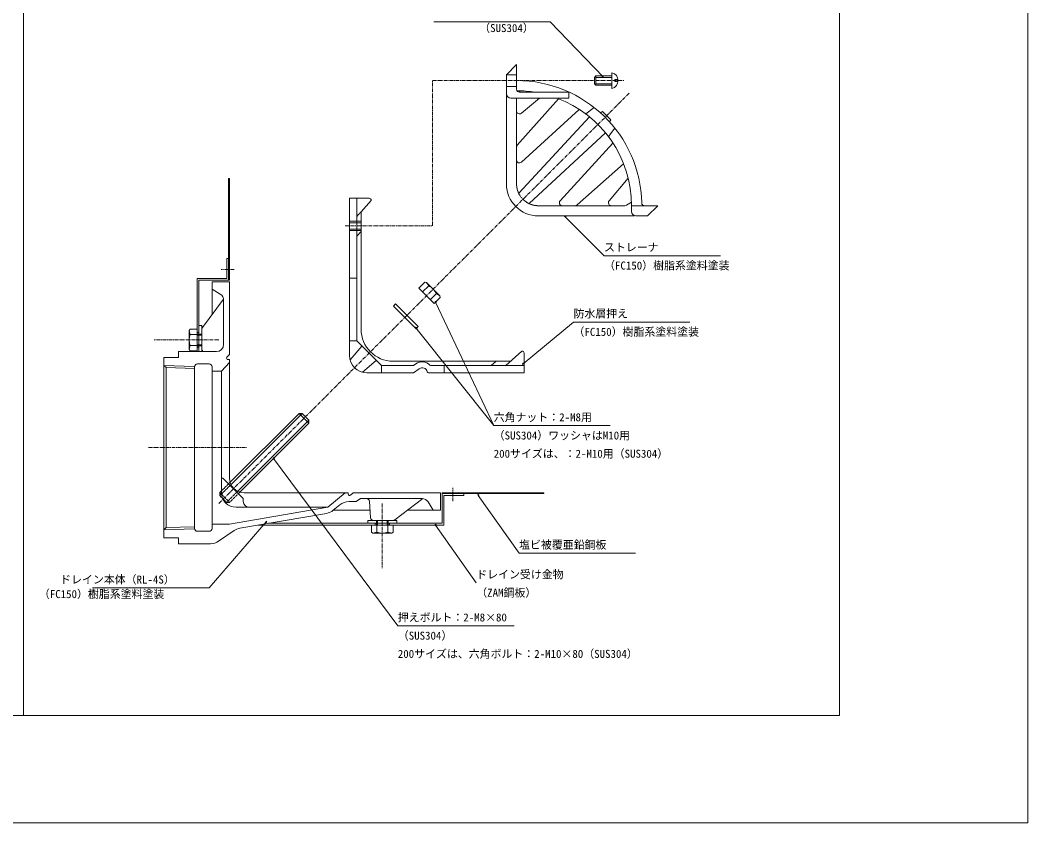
# Model space of a CAD drawing. Units: millimetres, scale not verified. Extents: x -690 to 690, y -478 to 477.
# Drawn here: x -3 to 690, y -478 to 74 of the extents above; entities that cross this region are included whole.
import ezdxf
from ezdxf.enums import TextEntityAlignment as Align

# ---------------------------------------------------------------- set-up
doc = ezdxf.new("R2010")
doc.units = ezdxf.units.MM
doc.header["$LTSCALE"] = 2
for name, pattern in [('USER1', [2, 1.25, -0.25, 0.25, -0.25]), ('USER2', [0.375, 0.25, -0.125]), ('USER3', [0.1875, 0.125, -0.0625])]:
    doc.linetypes.add(name, pattern=pattern)
for name, color, linetype, lineweight in [('0-0_0', 7, 'Continuous', 15), ('0-1_L-2', 7, 'Continuous', 18), ('0-2_L-1', 7, 'Continuous', 18), ('0-3_L-5', 2, 'USER1', 18), ('0-4_L-3', 7, 'Continuous', 18), ('0-6_WAKU', 7, 'Continuous', 18), ('0-7_MOJI', 7, 'Continuous', 18)]:
    doc.layers.add(name, color=color, linetype=linetype, lineweight=lineweight)
doc.styles.add('ＭＳ ゴシック', font='')
doc.styles.get('ＭＳ ゴシック').set_extended_font_data('MS Gothic')

msp = doc.modelspace()

# ---------------------------------------------------------------- linework, layer by layer
at = {"layer": '0-0_0', "lineweight": 18}
msp.add_line((-0.357, 343.699), (-0.357, -403.801), dxfattribs=at)
at = {"layer": '0-0_0'}
for p, q in [((398.189, 34.695), (397.409, 35.506)), ((371.361, -60.677), (372.156, -61.473)), ((282.442, -119.301), (282.922, -120.319)), ((268.89, -137.054), (269.591, -137.934)), ((342.548, -162.516), (343.412, -161.795)), ((171.186, -226.648), (171.856, -227.552)), ((311.713, -252.042), (312.363, -252.961)), ((166.662, -270.278), (165.928, -271.131)), ((282.317, -272.442), (282.966, -273.361))]:
    msp.add_line(p, q, dxfattribs=at)
at = {"layer": '0-0_0', "lineweight": 18}
msp.add_lwpolyline([(-560.982, -403.801), (560.268, -403.801), (560.268, 343.699), (-560.982, 343.699)], close=True, dxfattribs=at)
at = {"layer": '0-0_0'}
for centre, start, end in [((397.799, 35.1), 133.88954, 313.88954), ((371.758, -61.075), 314.98381, 134.98381), ((282.682, -119.81), 295.2596, 115.2596), ((269.24, -137.494), 308.53556, 128.53556), ((342.98, -162.155), 39.80469, 219.80469), ((171.521, -227.1), 306.55304, 126.55304), ((312.038, -252.501), 305.25644, 125.25644), ((166.295, -270.704), 229.26249, 49.26249), ((282.642, -272.901), 305.25644, 125.25644)]:
    msp.add_arc(centre, 0.562, start, end, dxfattribs=at)
at = {"layer": '0-1_L-2'}
for p, q in [((278.037, -108.54), (273.849, -112.728)), ((278.037, -108.54), (276.503, -106.19)), ((283.345, -113.848), (279.157, -118.036)), ((285.695, -115.382), (283.345, -113.848)), ((118.984, -140.701), (120.184, -140.701)), ((118.984, -150.701), (120.184, -150.701)), ((118.984, -150.701), (120.184, -150.701)), ((241.184, -271.701), (241.184, -272.901)), ((251.184, -271.701), (251.184, -272.901))]:
    msp.add_line(p, q, dxfattribs=at)
for points in [[(120.184, -153.701), (120.184, -104.701), (140.584, -104.701), (140.584, -89.701), (139.384, -89.701), (139.384, -103.501), (118.984, -103.501), (118.984, -153.701)], [(160.892, -272.901), (288.384, -272.901), (288.384, -252.501), (302.184, -252.501), (302.184, -251.301), (287.184, -251.301), (287.184, -271.701), (167.935, -271.701)]]:
    msp.add_lwpolyline(points, dxfattribs=at)
msp.add_lwpolyline([(276.503, -106.19), (275.388, -105.891), (271.2, -110.079), (281.806, -120.685), (285.994, -116.497), (285.695, -115.382)], close=True, dxfattribs=at)
msp.add_arc((272.271, -119.614), 12.485, 27.50768, 62.49232, dxfattribs=at)
at = {"layer": '0-2_L-1'}
for p, q in [((267.58, -168.305), (271.538, -165.463)), ((267.685, -163.305), (269.205, -162.214))]:
    msp.add_line(p, q, dxfattribs=at)
for points in [[(140.584, -104.701), (141.184, -104.701), (141.184, -34.701), (140.584, -34.701)], [(287.184, -251.301), (357.184, -251.301), (357.184, -250.701), (287.184, -250.701)]]:
    msp.add_lwpolyline(points, close=True, dxfattribs=at)
for centre, radius, start, end in [((273.58, -168.305), 7.5, 44.90087, 125.68533), ((273.58, -168.305), 3.5, 12.83959, 125.68533), ((279.6, -162.305), 1, 224.90087, 270), ((277.967, -167.305), 1, 192.83959, 270)]:
    msp.add_arc(centre, radius, start, end, dxfattribs=at)
at = {"layer": '0-3_L-5'}
for p, q in [((280.555, 32.525), (412.175, 32.525)), ((280.555, -67.305), (280.555, 32.525)), ((415.667, 23.782), (133.822, -258.063)), ((220.58, -67.305), (280.555, -67.305)), ((144.484, -97.201), (135.484, -97.201)), ((133.84, -145.701), (89.44, -145.701)), ((85.461, -219.701), (152.86, -219.701)), ((294.684, -256.401), (294.684, -247.401)), ((246.184, -258.045), (246.184, -302.445))]:
    msp.add_line(p, q, dxfattribs=at)
at = {"layer": '0-4_L-3'}
for p, q in [((331.41, 36.525), (338.41, 36.525)), ((331.41, 36.525), (331.41, -38.475)), ((392.876, 35.7), (392.876, 29.35)), ((403.921, 37.925), (403.921, 27.125)), ((338.41, 28.525), (331.41, 28.525)), ((340.263, 24.531), (340.844, 25.488)), ((338.41, 11.608), (338.41, 20.525)), ((338.915, -11.894), (367.301, 20.053)), ((354.225, 20.525), (341.691, 10.073)), ((385.949, 9.621), (391.738, 13.995)), ((388.532, 7.589), (339.847, -44.881)), ((381.518, 12.727), (341.758, -23.55)), ((347.004, -52.038), (399.475, -3.353)), ((405.88, -0.147), (401.506, -5.936)), ((338.41, -22.073), (338.41, -13.223)), ((404.612, -10.367), (368.335, -50.127)), ((379.991, -52.97), (411.938, -24.584)), ((415.086, -34.452), (401.958, -50.194)), ((223.58, -48.305), (223.58, -156.305)), ((237.08, -48.305), (223.58, -48.305)), ((369.813, -53.475), (378.662, -53.475)), ((403.494, -53.475), (412.804, -53.475)), ((413.842, -53.184), (417.373, -51.041)), ((417.41, -53.475), (417.41, -57.475)), ((417.41, -53.475), (426.388, -53.475)), ((353.41, -60.475), (419.41, -60.475)), ((231.58, -64.13), (223.58, -64.13)), ((223.58, -65.13), (231.58, -65.13)), ((223.58, -69.48), (231.58, -69.48)), ((231.58, -70.48), (223.58, -70.48)), ((228.58, -74.412), (228.58, -146.335)), ((231.58, -70.48), (231.58, -71.08)), ((231.58, -70.48), (231.58, -133.205)), ((231.58, -74.412), (231.58, -138.305)), ((223.58, -103.305), (228.58, -103.305)), ((129.184, -110.701), (134.834, -114.233)), ((129.184, -110.701), (129.184, -128.368)), ((141.184, -105.701), (141.184, -155.701)), ((228.58, -130.817), (228.58, -114.309)), ((122.584, -137.168), (137.134, -117.768)), ((137.184, -118.473), (137.184, -148.701)), ((122.184, -151.83), (122.184, -138.368)), ((114.061, -141.949), (113.484, -139.201)), ((114.061, -141.949), (118.984, -141.949)), ((118.984, -141.701), (122.184, -141.701)), ((113.484, -152.201), (114.061, -149.454)), ((114.061, -149.454), (118.984, -149.454)), ((122.184, -149.701), (118.984, -149.701)), ((228.58, -146.335), (223.58, -146.335)), ((232.115, -149.87), (223.989, -159.411)), ((96.184, -157.701), (96.184, -163.186)), ((106.184, -153.701), (132.184, -153.701)), ((141.184, -155.701), (139.46, -157.512)), ((140.184, -159.201), (141.184, -159.201)), ((342.08, -153.305), (330.974, -163.305)), ((343.58, -168.305), (343.58, -154.805)), ((96.184, -163.186), (117.216, -163.844)), ((96.184, -163.186), (97.684, -164.734)), ((96.184, -163.186), (96.184, -276.216)), ((97.684, -164.734), (97.684, -274.669)), ((97.684, -164.734), (117.184, -165.343)), ((117.184, -164.201), (117.184, -275.201)), ((119.184, -162.201), (127.184, -162.201)), ((129.184, -164.201), (129.184, -275.201)), ((141.184, -161.201), (141.184, -240.701)), ((242.015, -159.77), (232.474, -167.897)), ((245.55, -163.305), (267.685, -163.305)), ((253.58, -160.305), (334.305, -160.305)), ((253.58, -160.305), (320.58, -160.305)), ((258.68, -160.305), (319.58, -160.305)), ((267.685, -163.305), (261.068, -163.305)), ((279.6, -163.305), (343.58, -163.305)), ((288.58, -163.305), (288.58, -168.305)), ((129.184, -167.201), (135.684, -167.201)), ((135.684, -167.201), (135.684, -250.701)), ((235.58, -168.305), (267.58, -168.305)), ((277.967, -168.305), (343.58, -168.305)), ((191.124, -196.147), (141.627, -245.644)), ((189.003, -196.147), (195.738, -202.882)), ((195.738, -200.761), (146.241, -250.258)), ((136.684, -240.701), (135.684, -240.701)), ((136.684, -240.701), (150.684, -254.701)), ((150.684, -254.701), (150.684, -256.701)), ((220.684, -250.701), (151.184, -250.701)), ((222.684, -251.701), (222.684, -250.701)), ((226.184, -250.701), (224.373, -252.425)), ((286.184, -250.701), (226.184, -250.701)), ((273.413, -254.701), (231.184, -254.701)), ((254.717, -269.301), (274.117, -254.751)), ((141.184, -272.201), (208.684, -260.701)), ((208.684, -260.701), (145.684, -260.701)), ((216.951, -259.019), (212.485, -262.74)), ((237.717, -262.701), (212.532, -262.701)), ((238.059, -267.834), (237.308, -256.568)), ((281.184, -262.701), (263.517, -262.701)), ((281.184, -262.701), (277.653, -257.051)), ((148.35, -275.038), (207.763, -264.916)), ((240.055, -269.701), (253.517, -269.701)), ((242.184, -272.901), (242.184, -269.701)), ((250.184, -269.701), (250.184, -272.901)), ((97.684, -274.669), (96.184, -276.216)), ((96.184, -276.216), (117.216, -275.559)), ((96.184, -276.216), (96.184, -281.701)), ((97.684, -274.669), (117.184, -274.059)), ((129.184, -272.201), (141.184, -272.201)), ((133.741, -283.946), (144.372, -276.651)), ((242.431, -277.824), (242.431, -272.901)), ((249.937, -277.824), (249.937, -272.901)), ((119.184, -277.201), (127.184, -277.201)), ((242.431, -277.824), (239.684, -278.401)), ((252.684, -278.401), (249.937, -277.824)), ((106.184, -285.701), (128.082, -285.701))]:
    msp.add_line(p, q, dxfattribs=at)
at = {"layer": '0-4_L-3', "color": 4}
for p, q in [((392.876, 34.7), (403.921, 34.7)), ((392.876, 30.35), (403.921, 30.35))]:
    msp.add_line(p, q, dxfattribs=at)
at = {"layer": '0-4_L-3', "color": 4, "linetype": 'USER3'}
for p, q in [((338.41, 11.608), (338.41, -13.223)), ((338.41, -22.073), (338.41, -39.594)), ((228.58, -64.13), (228.58, -48.305)), ((369.813, -53.475), (352.291, -53.475)), ((403.494, -53.475), (378.662, -53.475)), ((231.58, -57.58), (228.58, -60.912)), ((228.58, -64.13), (228.58, -70.48)), ((231.58, -64.13), (231.58, -70.48))]:
    msp.add_line(p, q, dxfattribs=at)
at = {"layer": '0-4_L-3', "linetype": 'USER2'}
msp.add_line((228.58, -74.412), (228.58, -70.48), dxfattribs=at)
at = {"layer": '0-4_L-3', "color": 6}
for p, q in [((122.184, -142.401), (118.984, -142.401)), ((122.184, -149.001), (118.984, -149.001)), ((242.884, -269.701), (242.884, -272.901)), ((249.484, -269.701), (249.484, -272.901))]:
    msp.add_line(p, q, dxfattribs=at)
at = {"layer": '0-4_L-3', "linetype": 'USER3'}
for p, q in [((134.556, -252.715), (141.627, -245.644)), ((134.556, -250.594), (141.291, -257.329)), ((139.17, -257.329), (146.241, -250.258))]:
    msp.add_line(p, q, dxfattribs=at)
at = {"layer": '0-4_L-3'}
for points in [[(331.41, 36.525), (338.41, 43.525), (338.41, 26.525)], [(403.921, 35.7), (392.876, 35.7), (391.876, 34.7), (391.876, 30.35), (392.876, 29.35), (403.921, 29.35)], [(408.074, 31.805), (405.821, 31.805), (405.821, 33.245), (408.074, 33.245)], [(340.41, 24.525), (374.41, 24.525), (374.41, 20.525), (334.41, 20.525)], [(395.956, 10.435), (397.454, 11.226), (403.111, 5.569), (402.32, 4.071)], [(238.58, -49.805), (231.58, -57.58), (231.58, -64.13)], [(420.41, -60.475), (428.41, -60.475), (435.41, -53.475), (426.388, -53.475)], [(228.58, -91.305), (228.58, -88.305), (228.58, -74.412), (231.58, -71.08)], [(141.184, -105.701), (129.184, -105.701), (129.184, -110.701)], [(120.184, -153.701), (120.184, -135.701), (122.184, -135.701), (122.184, -153.701)], [(228.58, -146.335), (245.55, -163.305), (245.55, -168.305)], [(106.184, -153.701), (106.184, -157.701), (96.184, -157.701)], [(141.184, -159.201), (141.184, -161.201), (135.684, -167.201)], [(317.474, -163.305), (303.58, -163.305), (300.58, -163.305)], [(320.974, -163.305), (324.305, -160.305), (334.305, -160.305)], [(140.566, -244.584), (189.003, -196.147), (191.124, -196.147), (195.738, -200.761), (195.738, -202.882), (147.301, -251.319)], [(222.684, -250.701), (220.684, -250.701), (208.684, -260.701)], [(231.184, -254.701), (228.184, -256.701), (223.352, -256.701)], [(286.184, -250.701), (286.184, -262.701), (281.184, -262.701)], [(106.184, -285.701), (106.184, -281.701), (96.184, -281.701)]]:
    msp.add_lwpolyline(points, dxfattribs=at)
for points in [[(253.93, -122.399), (255.344, -120.984), (270.901, -136.541), (269.487, -137.955)], [(118.984, -153.201), (114.061, -153.201), (113.484, -152.201), (113.484, -139.201), (114.061, -138.201), (118.984, -138.201)], [(256.184, -271.701), (236.184, -271.701), (236.184, -269.701), (256.184, -269.701)], [(253.684, -272.901), (253.684, -277.824), (252.684, -278.401), (239.684, -278.401), (238.684, -277.824), (238.684, -272.901)]]:
    msp.add_lwpolyline(points, close=True, dxfattribs=at)
at = {"layer": '0-4_L-3', "linetype": 'USER3'}
msp.add_lwpolyline([(140.566, -244.584), (134.556, -250.594), (134.556, -252.715), (139.17, -257.329), (141.291, -257.329), (147.301, -251.319)], dxfattribs=at)
at = {"layer": '0-4_L-3'}
for centre, radius, start, end in [((402.549, 32.525), 5.571, 0, 75.74997), ((338.41, -53.475), 86, 1.30229, 90), ((402.549, 32.525), 5.571, 284.25003, 360), ((334.41, 23.525), 3, 180, 270), ((340.41, 26.525), 2, 180, 270), ((338.41, -53.475), 79, 80.87394, 89.80548), ((338.41, -53.475), 79, 0, 69.506), ((340.41, 11.608), 2, 180, 309.82607), ((340.41, -13.223), 2, 138.37804, 180), ((340.41, -22.073), 2, 180, 312.37754), ((353.41, -38.475), 22, 180, 270), ((237.08, -49.805), 1.5, 0, 90), ((369.813, -51.475), 2, 137.62246, 270), ((378.662, -51.475), 2, 270, 311.62196), ((403.494, -51.475), 2, 140.17393, 270), ((412.804, -51.475), 2, 270, 301.25937), ((426.388, -51.475), 2, 181.30229, 270), ((420.41, -57.475), 3, 180, 270), ((132.184, -118.473), 5, 0, 57.99462), ((124.184, -138.368), 2, 143.1301, 180), ((253.58, -138.305), 22, 180, 270), ((125.969, -145.701), 12.485, 162.50768, 197.49232), ((124.184, -151.83), 2, 180, 249.31769), ((132.184, -148.701), 5, 270, 0), ((140.184, -158.201), 1, 136.39718, 270), ((235.58, -156.305), 12, 180, 270), ((342.08, -154.805), 1.5, 0, 90), ((119.184, -164.201), 2, 90, 180), ((127.184, -164.201), 2, 0, 90), ((151.184, -240.701), 10, 180, 270), ((145.684, -250.701), 10, 180, 270), ((223.684, -251.701), 1, 180, 313.60282), ((235.313, -256.701), 2, 3.81407, 90), ((273.413, -259.701), 5, 32.00538, 90), ((154.684, -256.701), 4, 180, 270), ((206.084, -255.058), 10, 279.66867, 309.80557), ((223.352, -266.701), 10, 90, 129.80557), ((240.055, -267.701), 2, 183.81407, 270), ((253.517, -267.701), 2, 270, 306.8699), ((119.184, -275.201), 2, 180, 270), ((127.184, -275.201), 2, 270, 0), ((150.03, -284.896), 10, 99.66867, 124.46107), ((246.184, -265.916), 12.485, 252.50768, 287.49232), ((128.082, -275.701), 10, 270, 304.46107)]:
    msp.add_arc(centre, radius, start, end, dxfattribs=at)
at = {"layer": '0-4_L-3', "color": 4, "linetype": 'USER3'}
msp.add_arc((353.41, -38.475), 15, 180, 270, dxfattribs=at)
at = {"layer": '0-6_WAKU'}
msp.add_lwpolyline([(-690.357, -477.551), (689.643, -477.551), (689.643, 477.449), (-690.357, 477.449)], close=True, dxfattribs=at)
at = {"layer": '0-7_MOJI'}
for p, q in [((361.48, 72.854), (281.48, 72.854)), ((397.799, 35.1), (361.48, 72.854)), ((371.758, -61.075), (398.502, -87.834)), ((398.502, -87.834), (478.502, -87.834)), ((282.682, -119.81), (322.691, -204.606)), ((269.24, -137.494), (322.691, -204.606)), ((342.98, -162.155), (377.518, -133.375)), ((377.518, -133.375), (457.518, -133.375)), ((322.691, -204.606), (402.691, -204.606)), ((171.521, -227.1), (256.816, -342.148)), ((312.038, -252.501), (340.125, -292.234)), ((166.295, -270.704), (127.182, -316.118)), ((282.642, -272.901), (310.729, -312.634)), ((340.125, -292.234), (420.125, -292.234)), ((127.182, -316.118), (47.182, -316.118)), ((256.816, -342.148), (336.816, -342.148))]:
    msp.add_line(p, q, dxfattribs=at)

# ---------------------------------------------------------------- texts
at = {"layer": '0-7_MOJI', "style": 'ＭＳ ゴシック'}
for s, p in [('（SUS304）', (312.749, 64.225)), ('ストレーナ', (398.502, -86.463)), ('（FC150）樹脂系塗料塗装 ', (398.502, -98.99)), ('防水層押え ', (377.518, -132.004)), ('（FC150）樹脂系塗料塗装 ', (377.518, -144.531)), ('六角ナット：2-M8用 ', (322.691, -203.236)), ('（SUS304）ワッシャはM10用 ', (322.691, -215.762)), ('200サイズは、：2-M10用（SUS304）', (322.691, -228.289)), ('塩ビ被覆亜鉛鋼板 ', (340.125, -290.863)), ('ドレイン受け金物 ', (310.729, -311.263)), ('ドレイン本体（RL-4S）', (24.847, -314.748)), ('（FC150）樹脂系塗料塗装 ', (10.227, -324.748)), ('（ZAM鋼板）', (310.729, -323.79)), ('押えボルト：2-M8×80 ', (256.816, -340.777)), ('（SUS304）', (256.816, -353.304)), ('200サイズは、六角ボルト：2-M10×80（SUS304） ', (256.816, -365.831))]:
    msp.add_text(s, height=5.499, dxfattribs=at).set_placement(p, align=Align.BOTTOM_LEFT)

doc.saveas('drawing.dxf')
